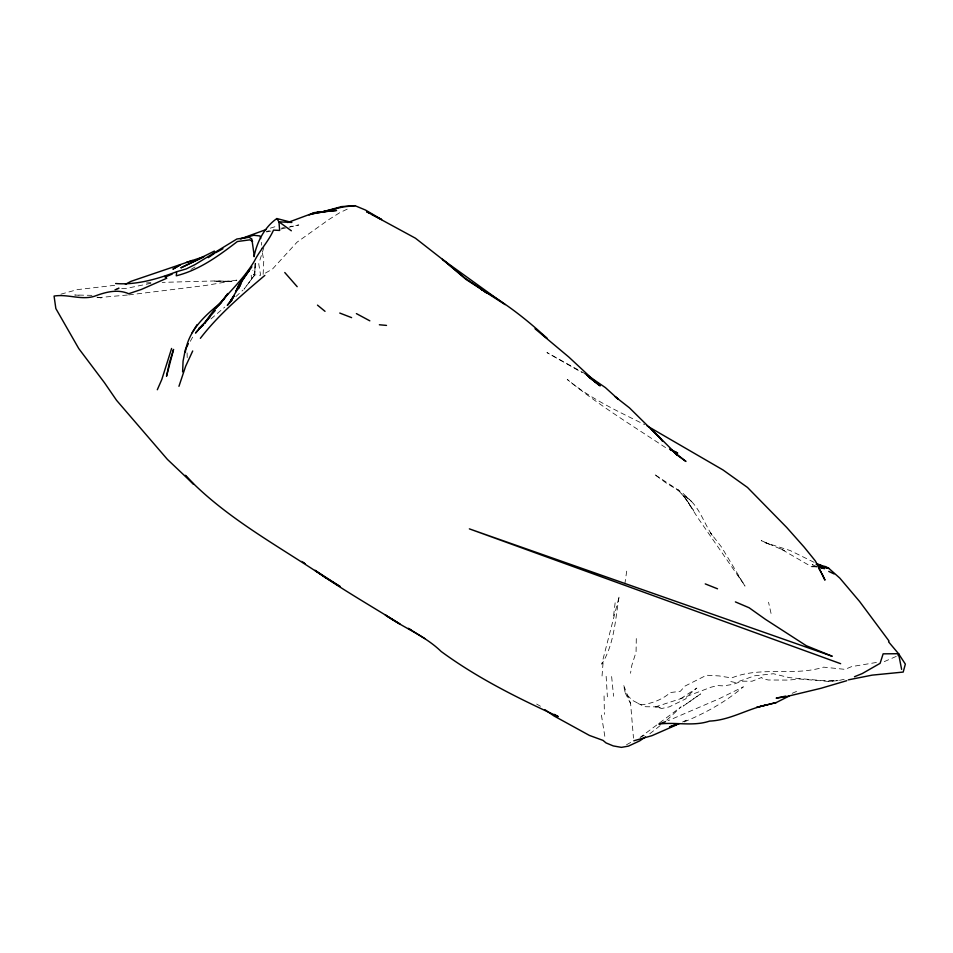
<?xml version="1.0" encoding="UTF-8"?>
<svg xmlns="http://www.w3.org/2000/svg" width="953" height="953" viewBox="0 0 953 953"><rect width="100%" height="100%" fill="white"/><g stroke="black" fill="none" stroke-linecap="round" stroke-linejoin="round"><path stroke-width="0.71" stroke-dasharray="4.76 3.57" d="M254.975 263.481L254.248 275.631L244.075 289.128L254.248 275.631L255.678 263.183L254.856 273.809L253.438 274.714L252.843 270.473M636.294 638.57L636.068 652.078L631.839 665.265L630.529 673.271M261.575 245.183L261.694 242.336M263.135 274.369L263.79 260.276L261.456 248.03M602.046 675.975L603.189 661.132M613.589 615.805L615.483 599.878M624.823 584.106L627.062 568.715M263.814 247.613L258.739 263.886L260.622 275.322L253.438 274.714M190.302 341.317L193.59 335.444M210.982 318.91L224.765 307.116M235.832 296.597L243.015 290.069M666.862 720.158L681.133 706.828L640.869 736.836M660.131 725.662L647.718 735.371M680.668 698.716L696.81 688.09L689.603 694.106L685.6 698.93L669.268 706.888L661.739 708.472L655.557 706.84L680.668 698.716L711.164 687.173L717.335 685.576L723.553 685.886L733.179 684.325L742.125 681.192L752.108 681.204L761.781 677.404L762.269 678.56L768.321 680.001L788.989 680.085L799.222 678.977L828.36 681.431L836.996 680.704L819.83 680.394L789.108 677.607L773.455 673.735L754.645 675.796L735.525 682.586L728.009 680.966M190.993 269.413L195.877 266.495M347.214 209.172L339.983 212.543L329.047 219.44L297.014 242.205L272.487 269.056L264.303 273.702M626.526 744.758L632.435 741.458M252.736 277.645L251.389 278.371L251.282 275.381L249.805 273.177M114.825 289.819L122.067 286.067M640.071 737.503L646.348 734.203M682.539 721.993L686.22 720.242L682.372 721.778M684.099 721.933C705.387 713.082 725.829 701.861 743.388 686.803L719.158 698.728L668.124 720.694M884.265 661.632L896.797 656.164M792.181 693.308L797.363 691.068M114.956 290.212L119.733 288.354L114.956 289.378M270.33 228.16L277.311 226.028M60.897 294.179L77.288 289.641L114.658 285.328M266.459 231.484L269.437 230.721M281.028 229.03L287.699 227.493M289.033 227.195L298.801 224.979L290.153 226.492M839.533 680.347L846.359 678.798M281.671 228.089L284.387 227.493M266.578 231.96L270.95 231.079M876.403 662.466L851.589 666.624L845.037 669.363L823.606 667.148C793.551 676.618 760.97 665.921 731.654 677.952L719.086 675.927L706.495 675.224L685.052 686.053L680.287 691.33L670.304 692.545C662.228 699.8 651.673 703.517 641.19 704.898L632.196 700.217L625.239 692.95L623.5 684.85L630.6 703.54L633.483 738.146M150.931 283.315L126.07 288.449L117.422 288.783M128.774 294.906L205.252 285.519L236.844 280.17L227.159 281.206L213.71 281.183L231.579 281.421L216.426 280.897L162.213 282.374M127.392 295.037L96.992 297.729M828.36 681.431L838.14 680.478M146.464 282.922L150.884 282.648M815.792 566.809L811.634 566.797L779.923 548.392L784.283 550.584L761.233 540.601L769.774 544.497L765.223 542.626L790.168 550.536L814.124 562.33M655.557 706.84L658.142 706.864L661.739 708.472M658.142 706.864L645.574 706.745L637.914 703.457M91.965 295.347L74.763 295.001L81.744 295.406M816.566 566.761L814.267 566.392L818.424 567.035L812.206 566.332L816.256 566.535M812.206 566.332L819.032 566.999M97.039 297.241L101.197 297.884L97.146 297.11M815.768 566.142L812.194 564.641L814.398 565.57M665.587 447.612C632.399 425.622 598.067 404.691 567.226 379.413C590.324 398.711 617.985 411.279 644.693 424.657M585.118 373.695L546.951 352.562L582.057 372.635M536.67 704.041L540.458 706.256M678.036 489.949L684.873 497.657L693.51 510.427L685.934 498.86L678.036 489.949L678.679 490.604L666.135 482.992L654.127 474.165L682.169 492.606L691.509 501.445L683.098 494.988C698.906 503.708 703.076 522.339 712.808 536.265L710.426 532.775L721.552 547.117L745.032 586.107L736.836 573.444M684.873 497.657L698.204 518.372L741.744 581.247L741.16 580.317M625.239 692.95L630.6 703.54M771.048 613.434L768.547 602.236M601.426 715.155L604.869 736.609M611.635 676.559L613.577 696.262M606.144 676.32L607.383 696.81M187.11 352.908L187.217 358.614M604.071 695.964L604.405 714.345M619.021 597.186C615.269 619.915 614.28 644.109 601.748 664.181L619.021 597.186M700.455 693.998L683.277 706.054L700.455 693.998M305.591 563.735L300.838 560.424L305.603 563.759"/><path stroke-width="1.43" d="M182.619 371.849L183.071 361.116L185.299 349.834L188.384 343.604M254.296 256.214L251.83 238.953L249.078 237.285L236.904 238.989L195.031 264.6L186.24 268.925L176.71 271.7L176.281 275.798C199.368 270.056 218.725 255.761 237.392 241.514L249.746 239.858L252.616 241.24M898.143 655.593L898.56 653.71L888.565 641.845M254.01 256.679C256.965 241.955 264.386 227.231 276.87 218.547L291.844 222.454L278.943 221.846L276.87 218.547M185.311 352.36C188.36 330.322 205.276 315.109 221.715 302.077L215.235 308.462L219.357 304.722L227.874 293.5L223.073 300.469M178.95 386.31L185.632 366.297L192.709 350.978M171.611 348.441L161.819 379.449L157.316 389.741M238.858 287.889L240.728 284.077L238.381 288.842M197.092 324.628L192.137 332.668M241.49 281.433L235.594 291.916L238.679 284.947L249.043 270.414L243.694 278.05M234.235 295.775L229.78 302.589L243.36 278.955L251.866 266.792M233.973 296.073L227.302 305.401L232.282 299.814M247.554 272.546L249.043 270.414M200.368 338.315C218.773 314.395 241.943 294.822 264.839 275.405M209.874 317.015L204.442 323.615C218.63 300.731 240.716 284.137 254.403 261.074C259.847 250.151 268.567 241.359 273.523 230.114L279.67 230.435L278.943 221.846L291.356 230.793M215.307 310.416L195.508 333.05L203.108 324.461L198.927 328.475L203.489 325.009M208.278 257.655L214.354 253.438M645.431 736.943L639.689 740.886L628.444 746.116L621.416 747.366L613.279 745.925L606.037 742.923L602.963 740.362L589.454 735.442L554.05 715.989L544.771 709.616M215.581 252.771L222.931 248.733M125.379 284.363L130.871 281.385L192.327 260.503L186.323 262.409M776.218 702.575L756.849 707.329L776.218 702.575L789.275 695.976M165.703 276.835L172.159 274.13M214.425 251.068L180.856 267.841L202.834 257.441M176.71 271.7C157.424 279.05 136.339 285.209 115.623 283.517M309.141 215.044L314.419 212.614L336.564 210.434L316.956 212.507L311.822 214.02M676.416 724.935L651.935 735.68L633.793 740.803M854.46 676.737L862.191 673.604L880.107 663.324L883.133 653.841L898.56 653.71L905.35 664.11L903.194 672.068L872.186 675.129L848.325 679.858M677.249 723.839L669.554 726.925L678.905 723.911M240.37 238.941L266.197 229.518M665.492 721.659L658.88 724.089C675.463 721.79 693.01 726.71 709.604 721.087C729.891 720.277 747.438 708.853 767.082 704.791M241.49 238.607L253.736 235.284L260.014 235.963L260.693 238.512M287.687 222.537L314.419 212.614M318.731 212.9L341.567 206.598L355.028 205.693L365.523 210.053L381.665 219.559L371.599 214.294M191.589 260.729L204.109 256.607M846.764 680.692L820.914 688.304L786.523 696.572L776.183 698.144L785.713 696.107M311.905 214.091L320.065 212.197M321.423 211.888L316.956 212.507L329.238 210.899L323.627 211.578L343.509 206.825L355.028 205.693M818.567 566.821L823.833 566.999L828.931 568.441L839.796 578.09L859.582 601.462L889.018 641.024M818.961 566.678L823.833 566.999L821.665 566.439L828.931 568.441L825.834 566.678L816.149 564.271L821.748 565.748L816.661 563.473M379.377 324.77L386.501 325.414M840.641 663.693L469.364 528.867L832.219 656.26L806.321 645.729L765.426 619.331L749.129 607.764L735.394 601.903M339.756 313.049L351.609 317.635M705.256 583.903L717.526 588.799M670.376 449.864L677.702 453.032L669.59 449.042M828.741 571.395L834.066 573.92M554.384 714.393L558.184 716.608C517.562 698.013 477.298 677.988 441.156 651.483C424.907 635.675 403.536 627.777 385.286 614.959L399.938 624.024C371.622 606.215 342.472 589.764 315.121 570.43M369.085 212.972L366.56 211.661L415.425 238.202L444.443 260.884L505.126 304.626L466.112 279.491L442.395 259.287L465.243 278.288L484.184 291.082L481.015 289.164C505.03 302.577 526.795 319.565 546.951 338.208L542.269 334.527M356.386 313.608L369.824 320.827M647.135 425.92L722.993 469.948L747.474 487.436L786.713 527.462L804.225 547.201L815.411 561.019L824.976 580.127L822.07 573.861M410.767 629.826L408.372 628.361L424.812 638.57M585.118 373.695L605.405 387.609L618.318 399.331L615.281 396.782L629.421 407.813L659.452 437.439M676.499 454.569L685.946 461.455L673.592 451.71L677.607 455.379L651.233 429.017L660.334 438.428M315.098 570.37L340.066 586.5L324.639 577.101L325.783 577.84C277.883 545.497 225.253 517.813 185.275 475.321L193.638 484.267L167.383 459.37L116.564 400.331L104.473 382.725L78.754 348.56L55.846 308.546L54.071 296.073C67.484 293.81 81.041 300.362 94.335 296.3C105.318 292.166 117.41 288.759 128.715 293.727L141.568 289.367L166.763 278.24L164.524 276.441M591.837 379.342L599.771 385L589.061 377.102M535.014 328.737L568.798 357.03L599.008 385.131L588.061 376.066M588.942 377.102L600.259 385.858L586.977 375.148M317.48 305.127L325.021 311.333M284.768 272.522L297.181 286.686M661.334 439.464L658.094 435.688L662.502 441.251M818.794 568.25L821.415 572.741M898.56 653.71L901.621 669.399M169.515 362.402L166.525 376.232L173.553 349.417L169.515 362.402M233.83 296.026L230.817 300.731L233.83 296.026M178.664 265.72L172.898 269.175L180.2 264.958L178.664 265.72M821.665 567.809L818.424 567.035L824.536 568.607L821.665 567.809M486.268 292.678L480.574 288.473L486.268 292.678"/></g></svg>
